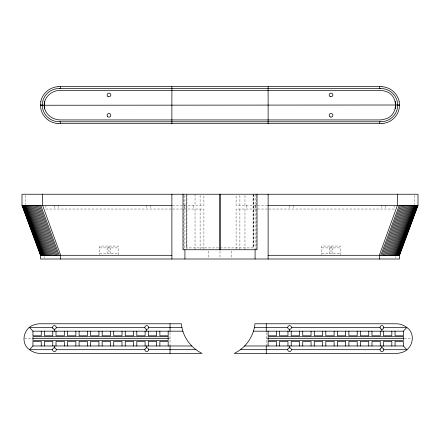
<?xml version="1.0" encoding="UTF-8"?>
<svg xmlns="http://www.w3.org/2000/svg" width="440" height="440" viewBox="0 0 440 440"><rect width="100%" height="100%" fill="white"/><g stroke="black" fill="none" stroke-linecap="round" stroke-linejoin="round"><path stroke-width="0.33" stroke-dasharray="2.2 1.65" d="M172.552 205.343L203.907 205.343L203.907 195.542M267.449 205.343L236.093 205.343L236.093 195.542M171.198 209.038L45.865 209.038L45.865 205.959M172.552 209.038L203.907 209.038L203.907 249.75M267.449 209.038L236.093 209.038L236.093 249.75M268.802 209.038L394.136 209.038L394.136 205.959M99.715 247.902L118.222 247.902M321.777 247.902L340.285 247.902M99.715 253.451L118.222 253.451M321.777 253.451L340.285 253.451M24.536 338.575L32.081 338.575M168.663 338.575L170.038 338.575M266.261 338.575L267.636 338.575M404.217 338.575L411.081 338.575M414.304 195.542L414.304 204.688M395.797 256.537L395.797 257.769M385.6 205.343L385.6 209.038M381.898 205.343L381.898 209.038M340.285 254.689L340.285 246.054L321.777 246.054L321.777 254.689M332.882 247.902L332.882 253.451M331.029 246.054L331.029 253.451M329.18 247.902L329.18 253.451M293.282 205.343L293.282 209.038M289.581 205.343L289.581 209.038M266.261 332.519L266.261 345.307M256.146 195.542L256.146 205.343M256.146 209.038L256.146 249.75M255.272 205.343L255.272 209.038M255.096 194.238L255.096 249.75M253.308 194.238L253.308 247.902L186.692 247.902L186.692 194.238M253.231 194.238L253.231 247.902M253.077 194.915L253.077 249.134M246.411 205.343L246.411 209.038M244.97 195.542L244.97 205.343M244.97 209.038L244.97 249.75M239.894 195.542L239.894 205.343M239.894 209.038L239.894 249.75M231.171 251.075L231.171 257.68M220 251.075L220 257.68M208.83 251.075L208.83 257.68M200.107 195.542L200.107 205.343M200.107 209.038L200.107 249.073M195.03 194.238L195.03 205.343M195.03 209.038L195.03 249.75M193.589 205.343L193.589 209.038M186.923 194.238L186.923 249.134M186.769 194.915L186.769 247.902M184.905 195.542L184.905 249.75M184.729 205.343L184.729 209.038M183.854 195.542L183.854 205.343M183.854 209.038L183.854 249.073M170.038 332.519L170.038 345.307M150.42 205.343L150.42 209.038M146.718 205.343L146.718 209.038M118.222 254.689L118.222 246.054L99.715 246.054L99.715 254.689M110.82 247.902L110.82 253.451M108.972 246.054L108.972 253.451M107.118 247.902L107.118 253.451M58.102 205.343L58.102 209.038M54.401 205.343L54.401 209.038M44.204 256.537L44.204 257.769M25.696 195.542L25.696 204.688"/><path stroke-width="0.66" d="M58.014 123.541A18.656 18.656 0 0 1 40.816 108.752L40.508 105.001L40.86 101.508M399.141 101.508L399.493 105.001L399.141 108.741A18.656 18.656 0 0 1 381.986 123.541M44.765 101.293C42.284 108.966 47.916 117.15 55.374 119.141A18.145 18.145 0 0 0 60.665 119.928L379.335 119.928A18.145 18.145 0 0 0 384.626 119.147C399.02 116.177 399.025 94.072 384.626 91.108A18.145 18.145 0 0 0 379.335 90.321L60.665 90.321A18.145 18.145 0 0 0 55.374 91.108C50.501 92.559 46.222 96.344 44.765 101.293A13.437 13.437 0 0 0 44.765 108.955M380.798 255.305L399.3 205.343M381.992 255.305L400.493 205.343M383.207 255.305L401.715 205.343M384.417 255.305L402.919 205.343M385.611 255.305L404.113 205.343M386.782 255.305L405.284 205.343M387.926 255.305L406.434 205.343M389.043 255.305L407.55 205.343M390.126 255.305L408.628 205.343M391.166 255.305L409.668 205.343M392.161 255.305L410.668 205.343M393.107 255.305L411.615 205.343M394.004 255.305L412.511 205.343M394.845 255.305L413.347 205.343M395.62 255.305L414.128 205.343M396.336 255.305L414.843 205.343M396.985 255.305L415.492 205.343M397.562 255.305L416.07 205.343M398.068 255.305L416.576 205.343M398.502 255.305L417.01 205.343M398.86 255.305L417.368 205.343M399.141 255.305L417.643 205.343M399.344 255.305L417.852 205.343M399.493 255.305L418 205.343L418 194.238L22 194.238L22 205.343L40.508 255.305L40.508 259.006L399.493 259.006L399.493 255.305L268.114 255.305M41.245 345.978L41.245 341.352L32.934 341.352L32.934 345.978L29.458 349.707C19.762 343.019 23.826 326.953 35.019 324.561A18.145 18.145 0 0 1 40.31 323.774L181.357 323.774C182.518 336.353 190.647 347.98 202.07 353.381L40.31 353.381A18.145 18.145 0 0 1 35.019 352.594L32.081 351.395L29.458 349.707L52.547 349.701M395.054 331.177L395.054 335.803L403.365 335.803L403.365 331.177L406.846 327.448C416.543 334.131 412.473 350.202 401.28 352.594A18.145 18.145 0 0 1 395.989 353.381L234.262 353.381C245.68 347.98 253.814 336.353 254.975 323.774L395.989 323.774A18.145 18.145 0 0 1 401.28 324.555L404.223 325.754L406.846 327.448L383.752 327.454A1.848 1.848 0 0 1 380.974 329.054A1.848 1.848 0 0 1 380.974 325.848A1.848 1.848 0 0 1 383.752 327.454M40.508 105.248L399.493 105.001M58.009 86.658L381.992 86.658M381.992 123.591L58.009 123.591M59.235 88.468L380.765 88.468M59.235 121.781L380.765 121.781M22 205.343L171.886 205.343M268.114 205.343L418 205.343M40.508 255.305L171.886 255.305M52.547 327.454L29.458 327.448L32.934 331.177L32.934 335.803L41.245 335.803L41.245 331.177M56.248 327.454L144.87 327.47M380.05 327.454L291.429 327.47A1.848 1.848 0 0 1 288.657 329.07A1.848 1.848 0 0 1 288.657 325.864A1.848 1.848 0 0 1 291.429 327.47M148.572 327.47A1.848 1.848 0 0 1 145.794 329.07A1.848 1.848 0 0 1 145.794 325.864A1.848 1.848 0 0 1 148.572 327.47L181.935 327.476M254.397 327.476L287.727 327.47M32.934 331.177L182.897 331.177M253.435 331.177L403.365 331.177M32.934 338.575L168.185 338.575M268.114 338.575L403.365 338.575M32.934 345.978L191.752 345.978M244.58 345.978L403.365 345.978L406.846 349.707L383.752 349.701A1.848 1.848 0 0 0 380.974 348.101A1.848 1.848 0 0 0 380.974 351.307A1.848 1.848 0 0 0 383.752 349.701M56.248 349.701A1.848 1.848 0 0 0 53.471 348.101A1.848 1.848 0 0 0 53.471 351.307A1.848 1.848 0 0 0 56.248 349.701L144.87 349.685M148.572 349.685A1.848 1.848 0 0 0 145.794 348.084A1.848 1.848 0 0 0 145.794 351.285A1.848 1.848 0 0 0 148.572 349.685L196.009 349.679M240.323 349.679L287.727 349.685M291.429 349.685A1.848 1.848 0 0 1 288.657 351.285A1.848 1.848 0 0 1 288.657 348.084A1.848 1.848 0 0 1 291.429 349.685L380.05 349.701M397.65 105.127L399.493 105.248M40.508 105.001L42.35 105.127M40.7 205.343L59.202 255.305M39.507 205.343L58.009 255.305M38.286 205.343L56.793 255.305M37.081 205.343L55.583 255.305M35.888 205.343L54.39 255.305M34.716 205.343L53.218 255.305M33.567 205.343L52.074 255.305M32.45 205.343L50.958 255.305M31.372 205.343L49.874 255.305M30.333 205.343L48.835 255.305M29.332 205.343L47.839 255.305M28.386 205.343L46.893 255.305M27.489 205.343L45.997 255.305M26.653 205.343L45.155 255.305M25.872 205.343L44.38 255.305M25.157 205.343L43.665 255.305M24.508 205.343L43.016 255.305M23.931 205.343L42.438 255.305M23.425 205.343L41.932 255.305M22.99 205.343L41.498 255.305M22.633 205.343L41.14 255.305M22.358 205.343L40.86 255.305M22.149 205.343L40.656 255.305M403.365 345.978L403.365 341.352L395.054 341.352L395.054 345.978M397.419 194.238L397.419 205.343L379.335 255.305L379.335 259.006M391.826 331.177L391.826 335.803L383.515 335.803L383.515 331.177M391.826 345.978L391.826 341.352L383.515 341.352L383.515 345.978M381.898 329.302L381.898 331.177M381.898 345.978L381.898 347.853M380.286 331.177L380.286 335.803L371.976 335.803L371.976 331.177M380.286 345.978L380.286 341.352L371.976 341.352L371.976 345.978M379.335 86.62L379.335 88.468M379.335 121.781L379.335 123.629M368.748 331.177L368.748 335.803L360.432 335.803L360.432 331.177M368.748 345.978L368.748 341.352L360.432 341.352L360.432 345.978M357.209 331.177L357.209 335.803L348.893 335.803L348.893 331.177M357.209 345.978L357.209 341.352L348.893 341.352L348.893 345.978M345.664 331.177L345.664 335.803L337.354 335.803L337.354 331.177M345.664 345.978L345.664 341.352L337.354 341.352L337.354 345.978M334.125 331.177L334.125 335.803L325.815 335.803L325.815 331.177M334.125 345.978L334.125 341.352L325.815 341.352L325.815 345.978M322.586 331.177L322.586 335.803L314.276 335.803L314.276 331.177M322.586 345.978L322.586 341.352L314.276 341.352L314.276 345.978M311.047 331.177L311.047 335.803L302.731 335.803L302.731 331.177M311.047 345.978L311.047 341.352L302.731 341.352L302.731 345.978M299.508 331.177L299.508 335.803L291.192 335.803L291.192 331.177M299.508 345.978L299.508 341.352L291.192 341.352L291.192 345.978M289.581 329.318L289.581 331.177M289.581 345.978L289.581 347.831M287.964 331.177L287.964 335.803L279.653 335.803L279.653 331.177M287.964 345.978L287.964 341.352L279.653 341.352L279.653 345.978M276.425 331.177L276.425 335.803L268.114 335.803L268.114 331.177M276.425 345.978L276.425 341.352L268.114 341.352L268.114 345.978M268.114 86.62L268.114 123.629M268.114 194.238L268.114 259.006M266.261 323.774L266.261 331.177M266.261 345.978L266.261 353.381M257.01 194.238L257.01 249.75L182.99 249.75L182.99 194.238M255.079 249.75L255.079 259.006M220.083 194.238L220.083 249.75M219.918 194.238L219.918 249.75M184.921 249.75L184.921 259.006M171.886 86.62L171.886 123.629M171.886 194.238L171.886 259.006M170.038 323.774L170.038 331.177M170.038 345.978L170.038 353.381M168.185 331.177L168.185 335.803L159.874 335.803L159.874 331.177M168.185 345.978L168.185 341.352L159.874 341.352L159.874 345.978M156.646 331.177L156.646 335.803L148.335 335.803L148.335 331.177M156.646 345.978L156.646 341.352L148.335 341.352L148.335 345.978M146.718 329.318L146.718 331.177M146.718 345.978L146.718 347.831M145.107 331.177L145.107 335.803L136.796 335.803L136.796 331.177M145.107 345.978L145.107 341.352L136.796 341.352L136.796 345.978M133.567 331.177L133.567 335.803L125.252 335.803L125.252 331.177M133.567 345.978L133.567 341.352L125.252 341.352L125.252 345.978M122.023 331.177L122.023 335.803L113.713 335.803L113.713 331.177M122.023 345.978L122.023 341.352L113.713 341.352L113.713 345.978M110.484 331.177L110.484 335.803L102.174 335.803L102.174 331.177M110.484 345.978L110.484 341.352L102.174 341.352L102.174 345.978M98.945 331.177L98.945 335.803L90.635 335.803L90.635 331.177M98.945 345.978L98.945 341.352L90.635 341.352L90.635 345.978M87.406 331.177L87.406 335.803L79.096 335.803L79.096 331.177M87.406 345.978L87.406 341.352L79.096 341.352L79.096 345.978M75.867 331.177L75.867 335.803L67.551 335.803L67.551 331.177M75.867 345.978L75.867 341.352L67.551 341.352L67.551 345.978M64.323 331.177L64.323 335.803L56.012 335.803L56.012 331.177M64.323 345.978L64.323 341.352L56.012 341.352L56.012 345.978M60.665 86.62L60.665 88.468M60.665 121.781L60.665 123.629M60.665 259.006L60.665 255.305L42.581 205.343L42.581 194.238M54.401 329.302L54.401 331.177M54.401 345.978L54.401 347.853M52.784 331.177L52.784 335.803L44.473 335.803L44.473 331.177M52.784 345.978L52.784 341.352L44.473 341.352L44.473 345.978M59.235 88.539A16.786 16.786 0 0 0 42.273 105.122A16.786 16.786 0 0 0 59.235 121.71M395.236 101.266A13.437 13.437 0 0 1 395.236 108.955M380.765 88.539A16.786 16.786 0 0 1 397.727 105.122A16.786 16.786 0 0 1 380.765 121.71M40.816 101.497A18.656 18.656 0 0 1 58.014 86.708M381.986 86.708A18.656 18.656 0 0 1 399.185 101.497M168.185 336.727L32.934 336.727L32.934 340.428L168.185 340.428L168.185 336.727M403.365 336.727L268.114 336.727L268.114 340.428L403.365 340.428L403.365 336.727M53.092 328.757A1.848 1.848 0 0 0 56.188 327.932A1.848 1.848 0 0 0 53.922 325.666A1.848 1.848 0 0 0 53.092 328.757M107.663 116.611A1.848 1.848 0 0 0 110.759 115.781A1.848 1.848 0 0 0 108.493 113.514A1.848 1.848 0 0 0 107.663 116.611M108.042 96.547A1.848 1.848 0 0 0 110.82 94.947A1.848 1.848 0 0 0 108.042 93.346A1.848 1.848 0 0 0 108.042 96.547M330.105 116.903A1.848 1.848 0 0 0 332.882 115.302A1.848 1.848 0 0 0 330.105 113.702A1.848 1.848 0 0 0 330.105 116.903M330.105 96.547A1.848 1.848 0 0 0 332.882 94.947A1.848 1.848 0 0 0 330.105 93.346A1.848 1.848 0 0 0 330.105 96.547"/></g></svg>
